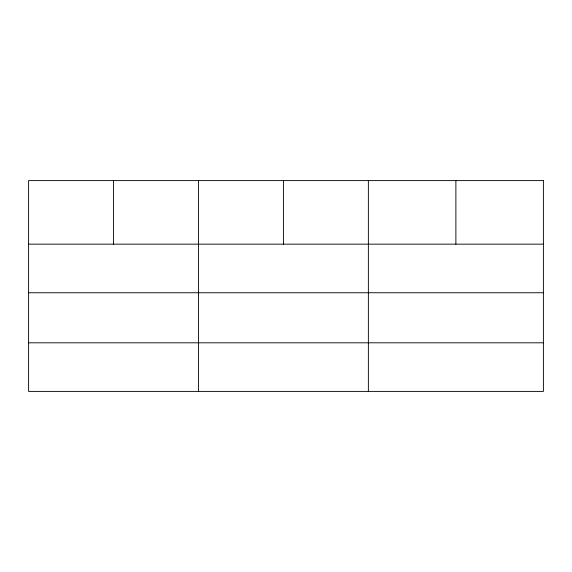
<?xml version="1.0" encoding="UTF-8"?>
<svg xmlns="http://www.w3.org/2000/svg" width="572" height="572" viewBox="0 0 572 572"><rect width="100%" height="100%" fill="white"/><g stroke="black" fill="none" stroke-linecap="round" stroke-linejoin="round"><path stroke-width="0.86" d="M28.6 244.158L543.4 244.158M28.6 292.75L543.4 292.75M28.6 342.807L543.4 342.807M455.884 180.602L455.884 244.158M368.368 180.602L368.368 391.398M283.426 180.602L283.426 244.158M198.484 180.602L198.484 391.398M113.542 180.602L113.542 244.158M543.4 180.602L28.6 180.602L28.6 391.398L543.4 391.398L543.4 180.602"/></g></svg>
